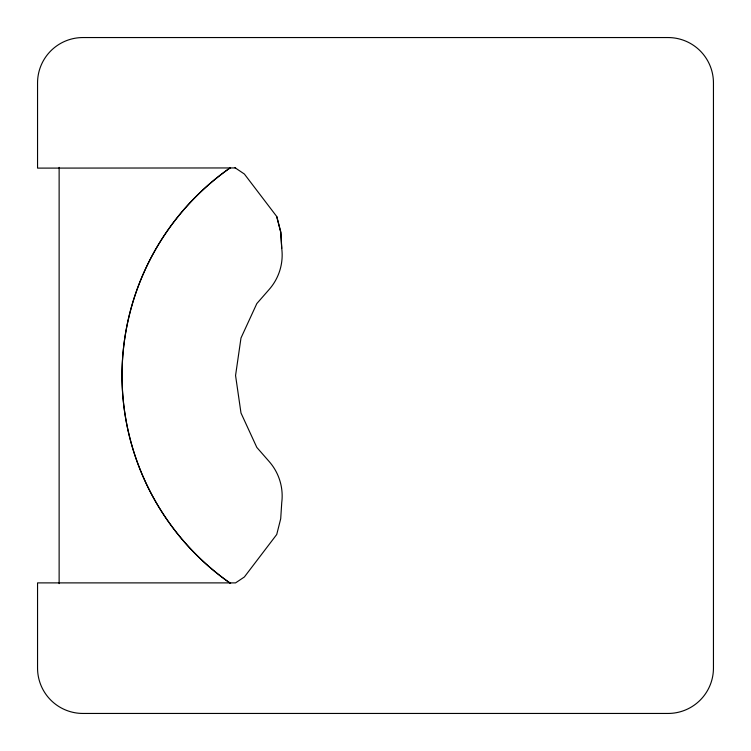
<?xml version="1.0" encoding="UTF-8"?>
<svg xmlns="http://www.w3.org/2000/svg" width="751" height="751" viewBox="0 0 751 751"><rect width="100%" height="100%" fill="white"/><g stroke="black" fill="none" stroke-linecap="round" stroke-linejoin="round"><path stroke-width="1.13" d="M235.617 167.942L37.55 168.111L37.55 82.939A45.379 45.379 0 0 1 82.92 37.55L668.08 37.55A45.379 45.379 0 0 1 713.45 82.939L713.45 668.061A45.379 45.379 0 0 1 668.08 713.45L82.92 713.45A45.379 45.379 0 0 1 37.55 668.061L37.55 582.889L235.561 582.889L244.375 576.975L276.734 534.487L280.705 518.753L281.747 502.569A52.129 52.129 0 0 0 269.28 461.668L256.814 447.408L240.987 412.994L235.561 375.5L240.987 338.006L256.814 303.592L269.28 289.332A52.129 52.129 0 0 0 281.747 248.44L280.705 232.247L276.734 216.513L244.375 174.025L234.988 167.717M276.734 216.513L280.874 232.219L281.747 248.431M59.132 167.36L59.132 583.64M230.632 583.471A253.378 253.378 0 0 1 230.172 167.858M230.388 583.292A253.444 253.444 0 0 1 230.388 167.708"/></g></svg>
